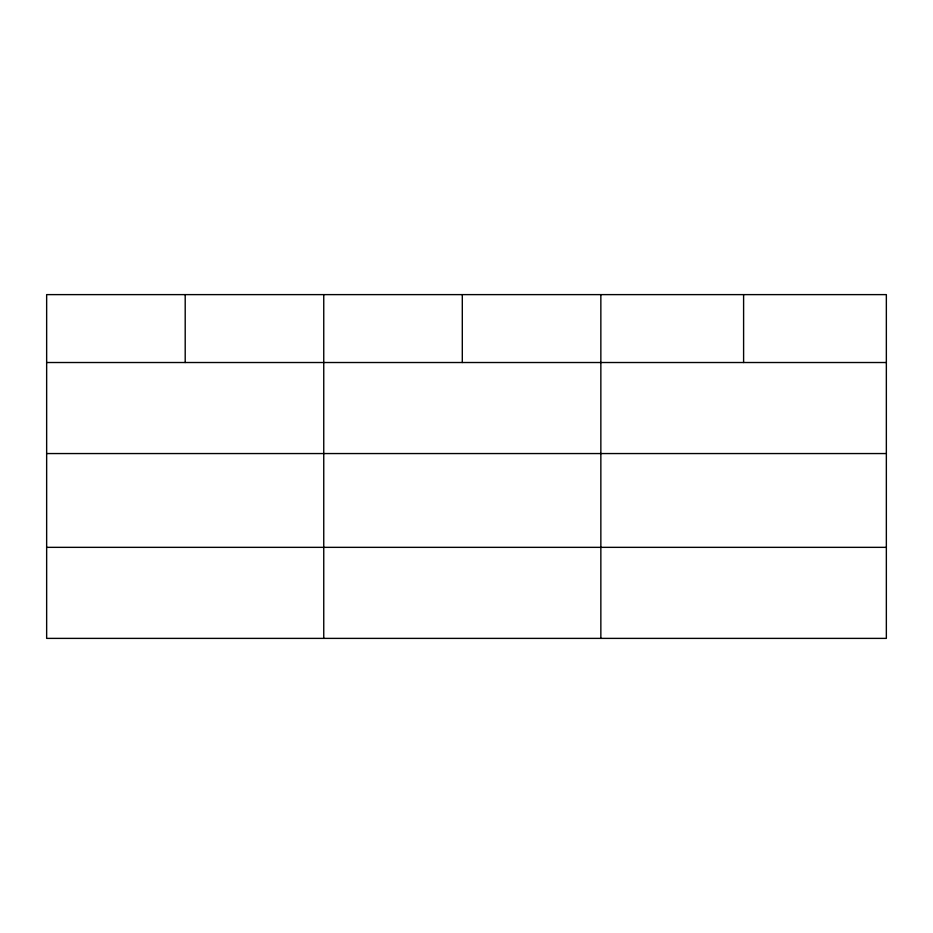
<?xml version="1.0" encoding="UTF-8"?>
<svg xmlns="http://www.w3.org/2000/svg" width="933" height="933" viewBox="0 0 933 933"><rect width="100%" height="100%" fill="white"/><g stroke="black" fill="none" stroke-linecap="round" stroke-linejoin="round"><path stroke-width="1.4" d="M886.35 453.555L886.35 294.618L46.65 294.618L46.65 638.382L886.35 638.382L886.35 453.555L46.65 453.555M46.65 362.517L886.35 362.517M46.65 547.344L886.35 547.344M743.601 294.618L743.601 362.517M600.852 294.618L600.852 638.382M462.301 294.618L462.301 362.517M323.751 294.618L323.751 638.382M185.201 294.618L185.201 362.517"/></g></svg>
